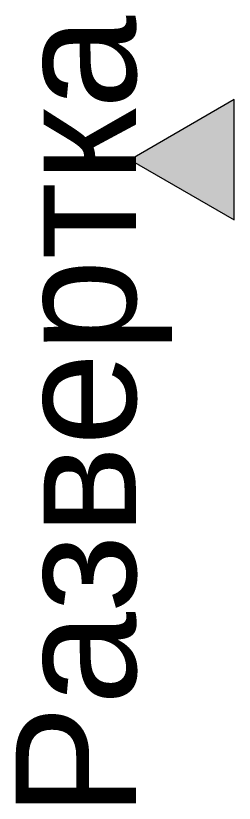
# Model space of a CAD drawing. Header units: millimetres. Extents: x 855 to 103073, y -1987 to 27400.
# Drawn here: x 33077 to 33441, y 22966 to 24277 of the extents above; entities that cross this region are included whole.
import ezdxf

# ---------------------------------------------------------------- set-up
doc = ezdxf.new("R2010")
doc.units = ezdxf.units.MM
doc.layers.add('G-ANNO-SYMB', color=7, linetype='Continuous', lineweight=9)
doc.styles.add('Arial_1', font='arial.ttf', dxfattribs={"height": 200})

# ---------------------------------------------------------------- blocks, each defined once
blk = doc.blocks.new('Фасад - Марка фасада_Указатель-25386507-План разверток пом_ 1_02_ Этаж 1')
at = {"layer": 'G-ANNO-SYMB'}
blk.add_hatch(color=256, dxfattribs=at).paths.add_polyline_path([(-1, 0), (0, 1.732), (1, 0), (0, 0)])
for p, q in [((0, 1.732), (-1, 0)), ((1, 0), (0, 1.732)), ((-1, 0), (0, 0)), ((0, 0), (1, 0))]:
    blk.add_line(p, q, dxfattribs=at)

msp = doc.modelspace()

# ---------------------------------------------------------------- block references
at = {"layer": 'G-ANNO-SYMB', "xscale": 99.99999999999993, "yscale": 99.99999999999993, "zscale": 99.99999999999993, "rotation": 89.99999999999962}
msp.add_blockref('Фасад - Марка фасада_Указатель-25386507-План разверток пом_ 1_02_ Этаж 1', (33440.6, 24037.5), dxfattribs=at)

# ---------------------------------------------------------------- texts
at = {"layer": 'G-ANNO-SYMB', "insert": (33076.8, 22942.7), "char_height": 200, "width": 1659.493, "attachment_point": 1, "rotation": 90, "style": 'Arial_1'}
msp.add_mtext('Развертка', dxfattribs=at)

doc.saveas('drawing.dxf')
